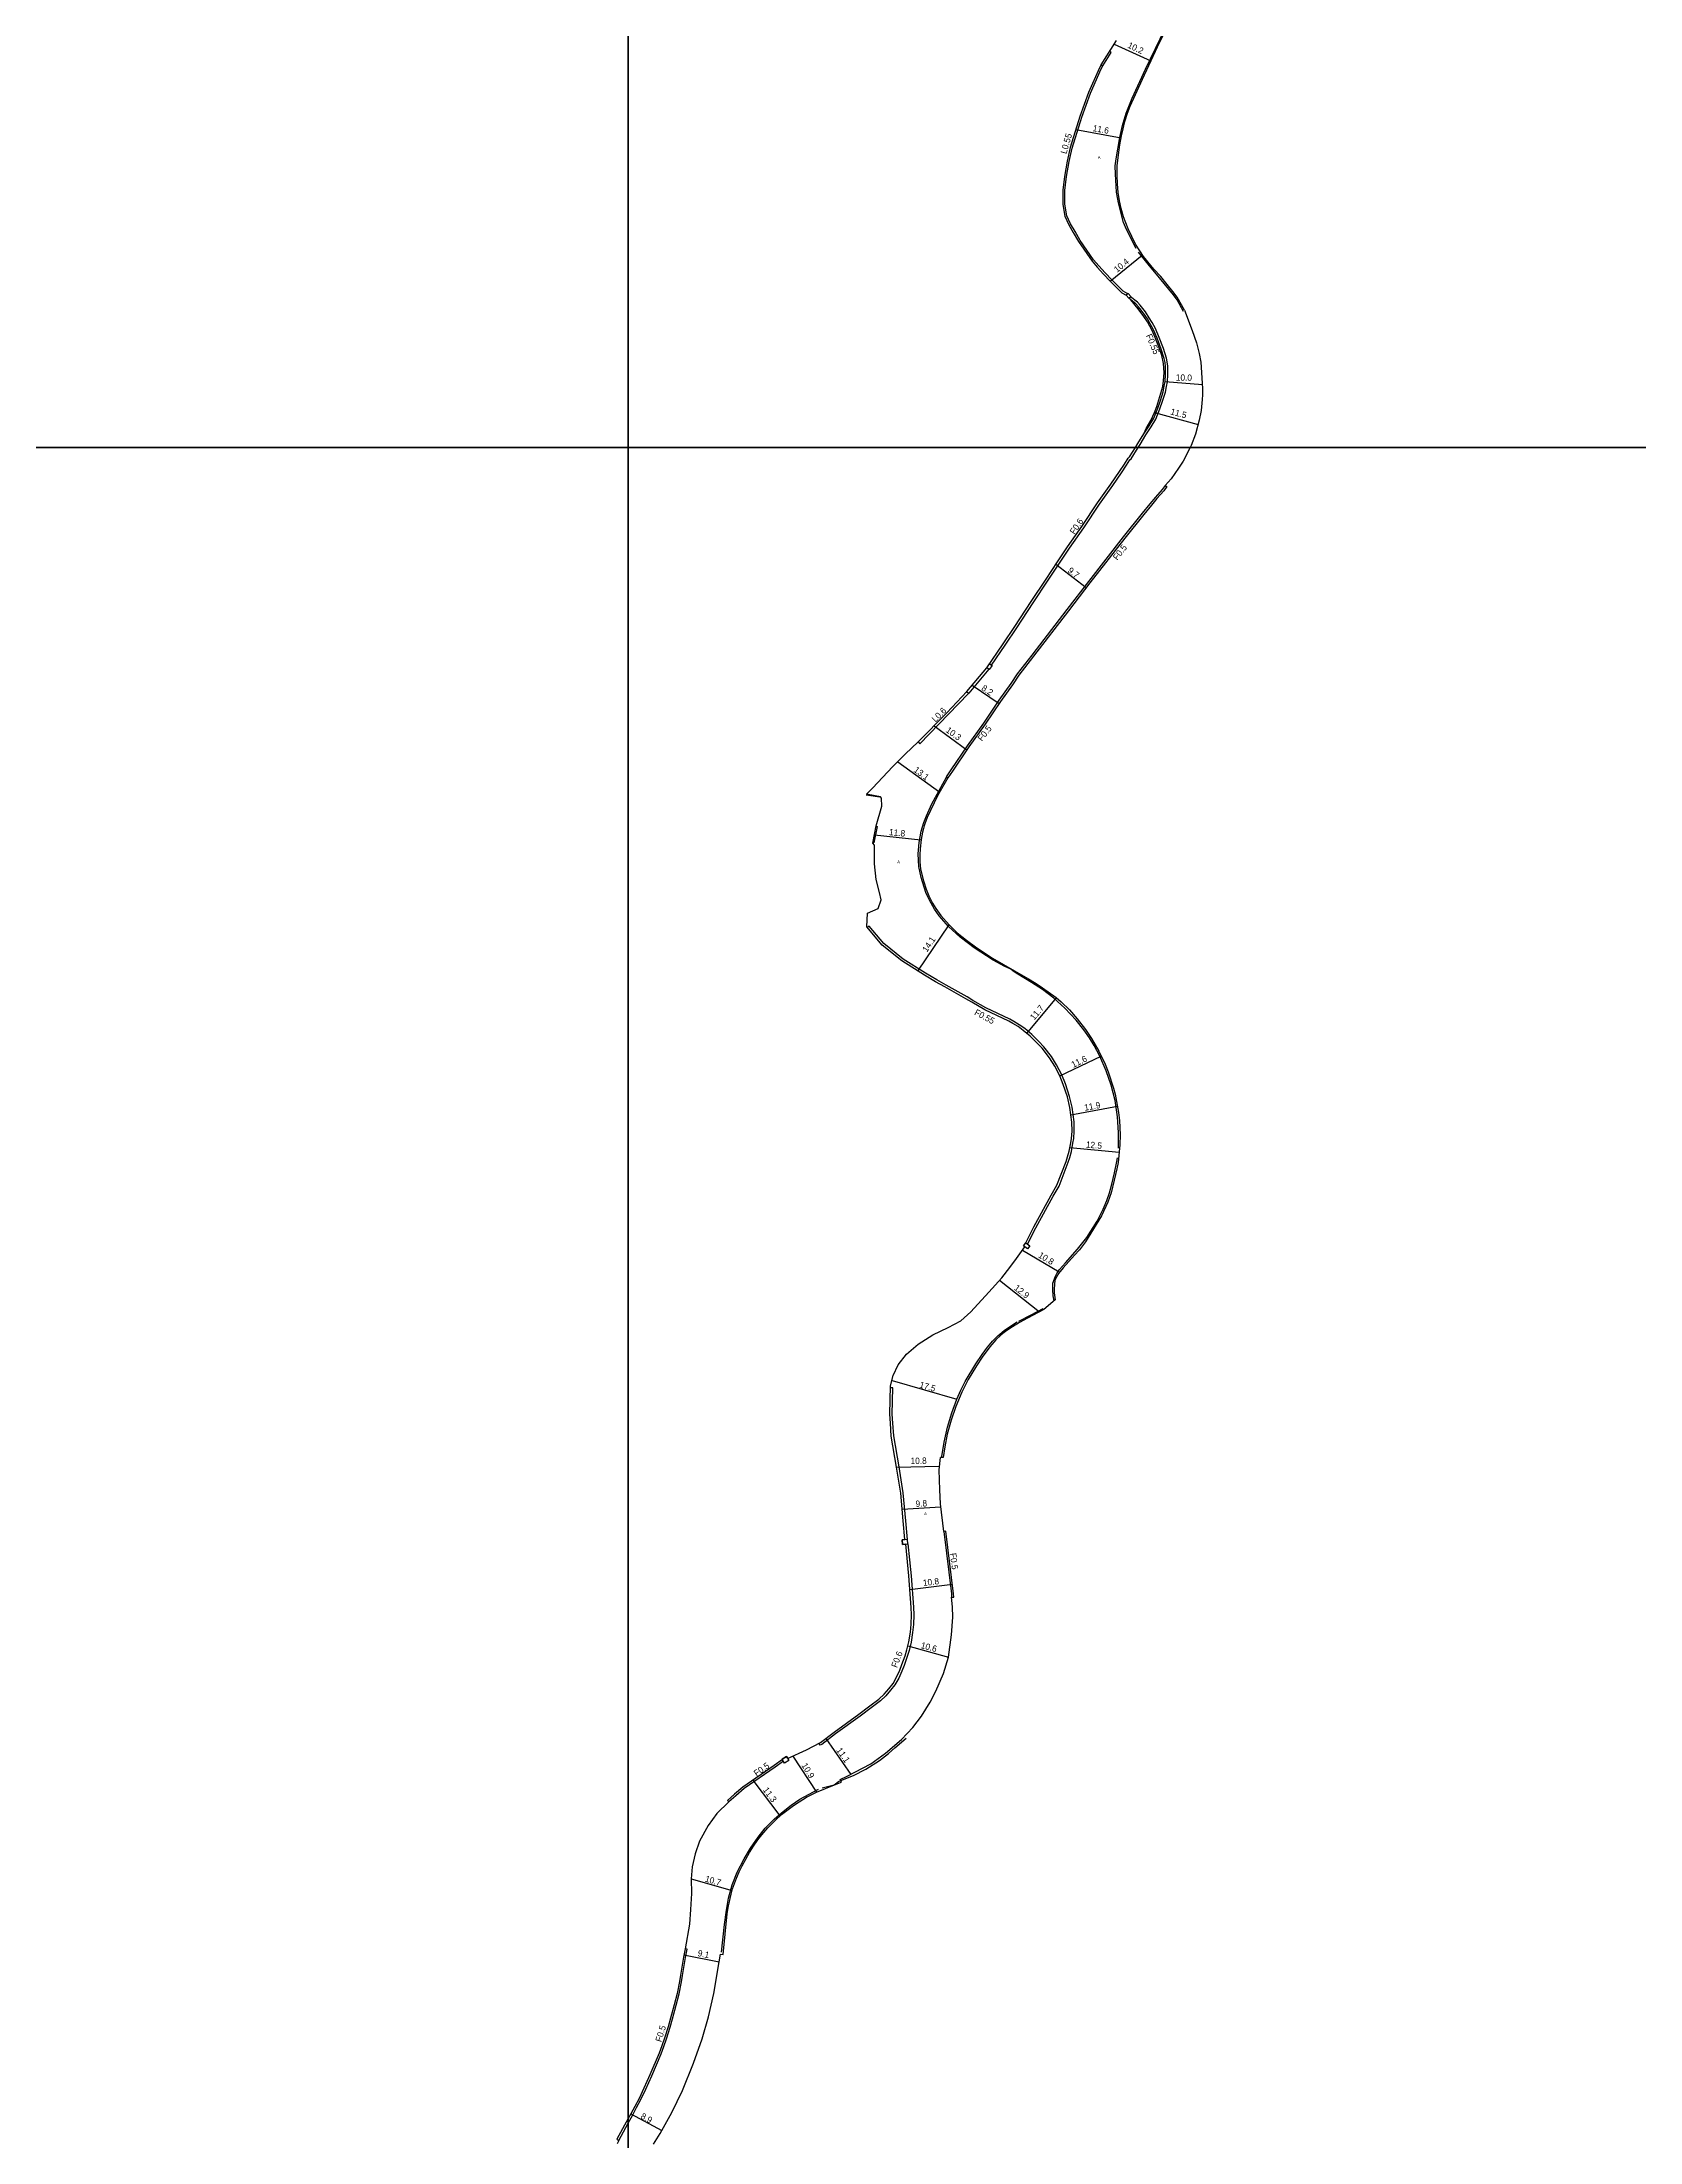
# Model space of a CAD drawing. Header units: metres. Extents: x -4000 to 0, y -102000 to -99000.
# Drawn here: x -3348 to -2945, y -100028 to -99498 of the extents above; entities that cross this region are included whole.
import ezdxf

# ---------------------------------------------------------------- set-up
doc = ezdxf.new("R2010")
doc.units = ezdxf.units.M
doc.header["$LTSCALE"] = 2.5
for name, color, linetype in [('側溝・桝', 7, 'Continuous'), ('図郭', 7, 'Continuous'), ('幅員', 7, 'Continuous'), ('歩道・分離帯・安全施設', 7, 'Continuous'), ('舗装', 7, 'Continuous'), ('道路', 7, 'Continuous')]:
    doc.layers.add(name, color=color, linetype=linetype)
doc.styles.get("Standard").update_dxf_attribs({"font": ''})
doc.styles.add('YOKO_DECO', font='')
doc.styles.get('Standard').set_extended_font_data('@MS PGothic')
doc.styles.get('YOKO_DECO').set_extended_font_data('MS PGothic')

msp = doc.modelspace()

# ---------------------------------------------------------------- linework, layer by layer
at = {"layer": '側溝・桝'}
for points in [[(-3073.89, -99561.17), (-3075.03, -99560.51), (-3077.93, -99557.64), (-3079.61, -99555.89), (-3081.21, -99554.13), (-3082.49, -99552.59), (-3085.86, -99547.73), (-3087.19, -99545.48), (-3088.3, -99543.55), (-3089.22, -99541.47), (-3089.78, -99538.58), (-3089.76, -99535.07), (-3089.37, -99531.59), (-3088.65, -99527.75), (-3087.89, -99524.41), (-3085.44, -99516.56), (-3083.3, -99510.49), (-3080.57, -99504.34), (-3080.16, -99503.61)], [(-3080.61, -99503.36), (-3080.16, -99503.61), (-3078.06, -99500.25), (-3078.47, -99499.97)], [(-3071.22, -99600), (-3070.76, -99599.27), (-3069.3, -99596.83), (-3067.93, -99594.82), (-3066.81, -99592.86), (-3065.74, -99590.28), (-3065.08, -99588.32), (-3064.33, -99586.06), (-3064.08, -99584.63), (-3063.87, -99583.39), (-3063.73, -99581.58), (-3063.78, -99579.47), (-3063.88, -99578.41), (-3064.11, -99577.41), (-3064.85, -99575), (-3065.94, -99572.22), (-3066.88, -99569.98), (-3067.69, -99568.48), (-3068.43, -99567.22), (-3069.41, -99565.77), (-3070.7, -99564.1), (-3071.41, -99563.28), (-3073.15, -99561.93)], [(-3069.82, -99596.52), (-3068.43, -99594.53), (-3067.32, -99592.61), (-3066.27, -99590.08), (-3065.62, -99588.14), (-3064.89, -99585.92), (-3064.65, -99584.54), (-3064.44, -99583.32), (-3064.31, -99581.57), (-3064.36, -99579.51), (-3064.45, -99578.5), (-3064.67, -99577.56), (-3065.4, -99575.18), (-3066.42, -99572.43), (-3067.37, -99570.26), (-3068.18, -99568.79), (-3068.92, -99567.53), (-3069.88, -99566.1), (-3071.14, -99564.46), (-3071.8, -99563.7), (-3073.11, -99562.68)], [(-3108.26, -99655), (-3104.81, -99649.96), (-3101.86, -99645.56), (-3097.73, -99639.22), (-3094.01, -99633.56), (-3091.14, -99629.2), (-3088.62, -99625.46), (-3084.99, -99620.29), (-3081, -99614.35), (-3077.68, -99609.63), (-3075.43, -99606.38), (-3074.19, -99604.51), (-3073.35, -99603.13), (-3073.01, -99602.85), (-3071.22, -99600)], [(-3064.43, -99609.58), (-3065.2, -99610.59), (-3066.89, -99612.54), (-3068.3, -99614.28), (-3070.21, -99616.59), (-3075.01, -99622.57), (-3083.82, -99633.87), (-3089.28, -99640.95), (-3098.12, -99652.44), (-3101.78, -99657.2), (-3103.38, -99659.64), (-3106.4, -99663.84), (-3110.33, -99669.62), (-3114.42, -99675.34), (-3118.54, -99681.45), (-3119.7, -99683.17), (-3119.27, -99683.46)], [(-3108.94, -99656), (-3108.96, -99656.03), (-3114.01, -99662.04), (-3114.11, -99662.14), (-3114.55, -99661.72)], [(-3126.78, -99674.37), (-3126.35, -99674.82), (-3119.1, -99667.4), (-3114.11, -99662.14)], [(-3137.38, -99695.69), (-3137.18, -99695.73), (-3137.99, -99699.9), (-3138.19, -99699.86)], [(-3099.15, -99801.2), (-3097.07, -99797.14), (-3092.69, -99789.12), (-3091.23, -99786.54), (-3088.92, -99780.55), (-3088.53, -99779.36), (-3088.08, -99777.84), (-3087.7, -99775.7), (-3087.52, -99774.57), (-3087.38, -99772.69), (-3087.42, -99770.34), (-3087.92, -99766.6), (-3088.56, -99763.89), (-3089.62, -99760.72), (-3090.53, -99758.47), (-3091.83, -99755.96), (-3093.16, -99753.81), (-3095.07, -99751.39), (-3096.32, -99750.04), (-3098.13, -99748.31), (-3099.89, -99746.78), (-3101.25, -99745.8), (-3102.64, -99744.98), (-3103.68, -99744.4), (-3109.67, -99741.55), (-3112.98, -99739.65), (-3114.44, -99738.77), (-3119.74, -99735.77), (-3122.11, -99734.43), (-3124.95, -99732.82), (-3130.59, -99729.24), (-3135.49, -99725.32), (-3139.19, -99720.87), (-3139.62, -99721.23)], [(-3129.51, -99875.79), (-3129.93, -99871.09), (-3130.59, -99864.06), (-3131.61, -99857.46), (-3132.96, -99849.65), (-3133.19, -99846.41), (-3133.35, -99844.18), (-3133.16, -99837.53), (-3133.76, -99837.51)], [(-3120.31, -99873.77), (-3118.37, -99889.55), (-3118.34, -99890.38)], [(-3129.39, -99876.91), (-3128.59, -99884.99), (-3127.94, -99892.93), (-3127.91, -99894.85), (-3127.99, -99897.27), (-3128.19, -99899.31), (-3128.58, -99901.77), (-3129.07, -99903.88), (-3129.56, -99905.38), (-3130.35, -99907.63), (-3130.92, -99909.09), (-3131.71, -99910.87), (-3132.65, -99912.53), (-3133.75, -99913.91), (-3134.96, -99915.29), (-3136.34, -99916.57), (-3138.69, -99918.32), (-3141.46, -99920.42), (-3147.63, -99924.93), (-3151.14, -99927.59), (-3151.57, -99927.81), (-3151.84, -99927.3)], [(-3160.8, -99931.85), (-3162.9, -99933.29), (-3170.74, -99938.74), (-3172.84, -99940.54), (-3174.59, -99942.11)], [(-3200, -100023.21), (-3198.85, -100021.14), (-3197.88, -100019.32), (-3196.79, -100017.23), (-3195.57, -100014.67), (-3194.02, -100011.26), (-3191.7, -100005.75), (-3190.98, -100003.88), (-3190.35, -100001.95), (-3189.45, -99999.02), (-3188.83, -99996.86), (-3187.86, -99993.46), (-3187.15, -99990.59), (-3186.56, -99987.58), (-3186.26, -99985.93), (-3185.54, -99981.41), (-3185.1, -99979.32), (-3185.63, -99979.21)], [(-3202.41, -100027.58), (-3200, -100023.21)]]:
    msp.add_lwpolyline(points, dxfattribs=at)
for points in [[(-3073.09, -99561.88), (-3073.78, -99561.09), (-3074.29, -99561.53), (-3073.6, -99562.32)], [(-3109.44, -99655.66), (-3108.76, -99654.65), (-3108.14, -99655.08), (-3108.83, -99656.08)], [(-3099.15, -99802.41), (-3100.16, -99801.66), (-3099.58, -99800.88), (-3098.57, -99801.62)], [(-3130.72, -99877.05), (-3129.39, -99876.91), (-3129.51, -99875.79), (-3130.84, -99875.93)], [(-3160.52, -99932.31), (-3161.14, -99931.3), (-3160.07, -99930.65), (-3159.46, -99931.65)]]:
    msp.add_lwpolyline(points, close=True, dxfattribs=at)
at = {"layer": '図郭'}
for points in [[(-3200, -99000), (-3200, -99600), (-4000, -99600), (-4000, -99000)], [(-3200, -99000), (-2400, -99000), (-2400, -99600), (-3200, -99600)], [(-3200, -99600), (-3200, -100200), (-4000, -100200), (-4000, -99600)], [(-3200, -99600), (-2400, -99600), (-2400, -100200), (-3200, -100200)]]:
    msp.add_lwpolyline(points, close=True, dxfattribs=at)
at = {"layer": '幅員'}
for points in [[(-3077.29, -99498.1), (-3068.02, -99502.36)], [(-3086.99, -99519.71), (-3075.53, -99521.78)], [(-3078.29, -99558), (-3070.22, -99551.39)], [(-3064.44, -99583.32), (-3055.04, -99584.1)], [(-3067.12, -99591.21), (-3056.13, -99594.19)], [(-3092.05, -99629.47), (-3084.35, -99635.4)], [(-3113.13, -99660.04), (-3106.33, -99664.66)], [(-3122.77, -99670.29), (-3114.48, -99676.35)], [(-3131.96, -99679.37), (-3121.31, -99687.03)], [(-3137.79, -99697.82), (-3126.08, -99699.09)], [(-3126.86, -99732.28), (-3118.93, -99720.61)], [(-3099.37, -99747.98), (-3091.88, -99739.04)], [(-3091.05, -99758.71), (-3080.59, -99753.71)], [(-3088.23, -99768.56), (-3076.49, -99766.41)], [(-3088.48, -99776.83), (-3076.04, -99777.99)], [(-3100.47, -99802.71), (-3091.16, -99808.24)], [(-3106.22, -99810.28), (-3096.13, -99818.28)], [(-3133.4, -99835.63), (-3117.01, -99840.39)], [(-3132.23, -99857.56), (-3121.47, -99857.34)], [(-3130.84, -99868.12), (-3121.1, -99867.54)], [(-3128.9, -99888.43), (-3118.16, -99887.11)], [(-3129.39, -99902.67), (-3119.13, -99905.5)], [(-3150.08, -99926.05), (-3143.78, -99935.14)], [(-3158.46, -99930.57), (-3152.44, -99939.65)], [(-3168.55, -99936.61), (-3161.73, -99945.62)], [(-3184.07, -99961.54), (-3173.78, -99964.46)], [(-3185.95, -99980.73), (-3177.04, -99982.47)], [(-3199.32, -100020.88), (-3191.53, -100025.13)]]:
    msp.add_lwpolyline(points, dxfattribs=at)
at = {"layer": '歩道・分離帯・安全施設'}
for points in [[(-3071.72, -99549.73), (-3074.17, -99544.92), (-3074.93, -99543.17), (-3076.23, -99538.23), (-3076.69, -99535.5), (-3077, -99530.95), (-3077.01, -99528.89), (-3076.83, -99527.08), (-3075.91, -99521.74), (-3075.21, -99518.64), (-3074.28, -99515.56), (-3072.76, -99511.74), (-3069.4, -99504.42), (-3064.46, -99494.22), (-3060.57, -99486.86), (-3054.77, -99475.81), (-3054.53, -99474.65), (-3053.5, -99472.64)], [(-3059.8, -99565.65), (-3061.42, -99562.72), (-3062.33, -99561.45), (-3065.87, -99557.15), (-3068.74, -99553.73), (-3071.18, -99550.69)], [(-3076.25, -99776.95), (-3076.17, -99773.01), (-3076.45, -99769.09), (-3077.04, -99764.96), (-3078.03, -99761.1), (-3079.29, -99757.43), (-3080.9, -99753.77), (-3082.35, -99751.06), (-3083.56, -99749.11), (-3084.93, -99747.09), (-3086.89, -99744.63), (-3089.73, -99741.6), (-3092.53, -99739.06), (-3095.36, -99736.94), (-3098.21, -99735.11), (-3102.01, -99732.8), (-3102.86, -99732.15), (-3103.38, -99731.81), (-3104.94, -99731.12), (-3107.83, -99729.52), (-3112.64, -99726.37), (-3116.15, -99723.71), (-3119.12, -99720.98), (-3121.48, -99718.29), (-3122.64, -99716.61), (-3123.94, -99714.37), (-3124.85, -99712.37), (-3126.07, -99708.65), (-3126.6, -99705.82), (-3126.76, -99702.6), (-3126.55, -99699.74), (-3126.02, -99696.88), (-3125.34, -99694.74), (-3124.7, -99693.01), (-3123.36, -99690.05), (-3119.6, -99683.26)], [(-3136.46, -99688.35), (-3139.89, -99687.79)], [(-3092.43, -99815.5), (-3092.68, -99814.27), (-3092.79, -99812.72), (-3092.77, -99811.1), (-3092.15, -99809.28), (-3091.73, -99808.5), (-3091.09, -99807.64), (-3089.63, -99805.92), (-3086.57, -99802.5), (-3084.21, -99799.55), (-3081.59, -99795.38), (-3080.12, -99792.36), (-3079.19, -99790.16), (-3078.52, -99788.24), (-3077.89, -99786.07), (-3077.2, -99783.2), (-3076.63, -99780.31), (-3076.48, -99779.41)], [(-3101.37, -99820.66), (-3098.45, -99819.12), (-3095.26, -99817.45)], [(-3120.79, -99854.88), (-3120.24, -99851.25), (-3119.41, -99847.43), (-3118.31, -99843.8), (-3117.01, -99840.39), (-3116.03, -99838.09), (-3114.92, -99835.93), (-3112.26, -99831.43), (-3110.64, -99829.08), (-3109.27, -99827.23), (-3108, -99825.77), (-3106.65, -99824.41), (-3105.08, -99823.04), (-3103.26, -99821.76), (-3101.8, -99820.87)], [(-3151, -99938.52), (-3149.37, -99938.13), (-3148.32, -99937.91), (-3148.02, -99937.76), (-3146.91, -99936.96), (-3145.92, -99936.54), (-3143.1, -99935.39), (-3139.98, -99933.8), (-3136.58, -99931.64), (-3134.27, -99929.9), (-3132.65, -99928.45), (-3129.83, -99925.99)], [(-3176.47, -99980.09), (-3175.67, -99973.05), (-3175.23, -99969.46), (-3174.67, -99966.41), (-3173.72, -99963.02), (-3172.46, -99959.86), (-3170.75, -99956.5), (-3169.15, -99953.76), (-3167.21, -99950.97), (-3165.41, -99948.74), (-3163.17, -99946.48), (-3161.29, -99944.82), (-3158.84, -99942.9), (-3156.69, -99941.43), (-3151.98, -99938.85)]]:
    msp.add_lwpolyline(points, dxfattribs=at)
at = {"layer": '道路'}
for points in [[(-3080.61, -99503.36), (-3076.72, -99497.2)], [(-3059.57, -99565.34), (-3061.4, -99562.08), (-3062.53, -99560.6), (-3063.96, -99558.8), (-3065.56, -99556.86), (-3067.3, -99554.96), (-3069.9, -99551.78), (-3071.9, -99548.63), (-3073.79, -99544.79), (-3074.97, -99541.71), (-3075.52, -99539.63), (-3075.94, -99537.7), (-3076.26, -99535.59), (-3076.49, -99533.39), (-3076.56, -99531.26), (-3076.54, -99528.84), (-3076.23, -99526.07), (-3075.86, -99523.6), (-3075.44, -99521.26), (-3075.02, -99519.49), (-3074.58, -99517.7), (-3073.94, -99515.54), (-3073.27, -99513.83), (-3070.14, -99506.99), (-3066.4, -99498.84), (-3064.22, -99494.63)], [(-3080.61, -99503.36), (-3081.04, -99504.11), (-3083.82, -99510.37), (-3085.98, -99516.38), (-3088.38, -99524.27), (-3089.16, -99527.65), (-3089.88, -99531.53), (-3090.28, -99535.03), (-3090.3, -99538.63), (-3089.72, -99541.62), (-3088.76, -99543.78), (-3087.64, -99545.74), (-3086.3, -99548.01), (-3082.9, -99552.92), (-3081.6, -99554.47), (-3080, -99556.24), (-3078.29, -99558), (-3075.36, -99560.91), (-3074.29, -99561.53)], [(-3071.91, -99600), (-3071.29, -99599.01), (-3069.82, -99596.52), (-3069.19, -99595.24), (-3068.08, -99593.16), (-3067.12, -99591.21), (-3066.57, -99589.69), (-3065.48, -99586.32), (-3065.05, -99584.64), (-3064.85, -99583.17), (-3064.69, -99581.07), (-3064.83, -99578.77), (-3065.29, -99576.77), (-3065.91, -99574.87), (-3066.94, -99572.24), (-3067.68, -99570.49), (-3068.89, -99568.27), (-3069.8, -99566.89), (-3071.22, -99564.96), (-3073.11, -99562.68), (-3073.58, -99562.3), (-3073.6, -99562.32), (-3074.29, -99561.53)], [(-3059.57, -99565.34), (-3057.64, -99570.44), (-3056.53, -99573.59), (-3055.85, -99576.26), (-3055.41, -99578.44), (-3054.98, -99585.12), (-3055.01, -99586.7)], [(-3055.01, -99586.7), (-3055.1, -99587.92), (-3055.33, -99590.66), (-3055.83, -99593.09), (-3056.79, -99596.65), (-3057.86, -99599.47), (-3058.12, -99600)], [(-3139.88, -99687.59), (-3138.21, -99685.98), (-3133.26, -99680.68), (-3130.06, -99677.46), (-3126.79, -99674.38), (-3119.55, -99667.02), (-3114.47, -99661.63), (-3109.45, -99655.67), (-3105.32, -99649.62), (-3102.36, -99645.22), (-3098.24, -99638.89), (-3094.51, -99633.23), (-3091.65, -99628.86), (-3089.12, -99625.12), (-3085.5, -99619.95), (-3081.49, -99614), (-3078.18, -99609.28), (-3075.93, -99606.04), (-3074.7, -99604.18), (-3073.8, -99602.71), (-3073.41, -99602.39), (-3071.91, -99600)], [(-3058.12, -99600), (-3059.89, -99603.48), (-3061.08, -99605.26), (-3062.89, -99607.93), (-3064.43, -99609.58), (-3064.02, -99609.9), (-3064.8, -99610.92), (-3066.49, -99612.87), (-3067.9, -99614.61), (-3069.81, -99616.92), (-3074.6, -99622.89), (-3083.41, -99634.19), (-3088.87, -99641.26), (-3097.71, -99652.75), (-3101.35, -99657.5), (-3102.95, -99659.94), (-3105.97, -99664.13), (-3109.9, -99669.91), (-3114, -99675.64), (-3118.11, -99681.74), (-3119.27, -99683.46)], [(-3119.27, -99683.46), (-3121.88, -99688.03), (-3124.48, -99693.44), (-3125.13, -99695.07), (-3125.27, -99695.55), (-3125.47, -99696.26), (-3125.71, -99697.13), (-3126.07, -99699), (-3126.33, -99701.38), (-3126.39, -99702.87), (-3126.37, -99704.56), (-3126.3, -99705.62), (-3126.22, -99706.41), (-3125.62, -99708.87), (-3125.4, -99709.73), (-3124.81, -99711.56), (-3124.11, -99713.24), (-3123.14, -99715.14), (-3122.34, -99716.47), (-3121.04, -99718.23), (-3118.93, -99720.61), (-3116.93, -99722.57), (-3114.61, -99724.48), (-3112.34, -99726.1), (-3108.01, -99728.96), (-3102.44, -99732.22), (-3098.95, -99734.2), (-3096.96, -99735.42), (-3095.39, -99736.45), (-3091.97, -99738.96), (-3090.71, -99740.02), (-3088.56, -99742.07), (-3086.65, -99744.3), (-3084.51, -99747.02), (-3083, -99749.27), (-3081.17, -99752.49), (-3079.6, -99755.79), (-3078.8, -99757.74), (-3077.51, -99761.81), (-3077.06, -99763.35), (-3076.21, -99767.94), (-3075.94, -99769.96), (-3075.81, -99773.61), (-3075.87, -99776.13), (-3076.29, -99780.6), (-3076.63, -99782.22), (-3077.28, -99785.09), (-3078.09, -99788.29), (-3078.92, -99790.61), (-3080.48, -99794.06), (-3084.52, -99800.6), (-3086.02, -99802.65), (-3087.36, -99804.01), (-3090.14, -99807.18), (-3091.38, -99808.6), (-3091.78, -99809.27), (-3092.26, -99810.37), (-3092.41, -99811.35), (-3092.46, -99812.64), (-3092.43, -99813.55), (-3092.17, -99815.28)], [(-3136.04, -99688.6), (-3136.31, -99688.22), (-3139.88, -99687.59)], [(-3136.59, -99712.4), (-3137.4, -99709.15), (-3137.86, -99705.14), (-3137.84, -99700.42), (-3138.21, -99699.95), (-3137.36, -99695.59), (-3135.94, -99690.61), (-3136.04, -99688.6)], [(-3129.95, -99876.97), (-3130.72, -99877.05), (-3130.84, -99875.93), (-3130.13, -99875.85), (-3130.56, -99871.14), (-3131.21, -99864.14), (-3132.23, -99857.56), (-3133.58, -99849.73), (-3133.82, -99846.46), (-3133.98, -99844.2), (-3133.75, -99837.04), (-3133.1, -99834.41), (-3131.88, -99831.72), (-3129.76, -99829.05), (-3126.76, -99826.46), (-3123.1, -99824.16), (-3119.24, -99822.28), (-3116.05, -99820.57), (-3113.52, -99818.31), (-3108.94, -99813.35), (-3105.7, -99809.69), (-3103.62, -99807.11), (-3101.99, -99804.89), (-3099.88, -99801.87), (-3100.16, -99801.66), (-3099.58, -99800.88), (-3097.57, -99796.88), (-3093.19, -99788.85), (-3091.75, -99786.3), (-3089.45, -99780.36), (-3089.07, -99779.19), (-3088.64, -99777.71), (-3088.26, -99775.6), (-3088.08, -99774.5), (-3087.95, -99772.68), (-3087.99, -99770.38), (-3088.48, -99766.7), (-3089.11, -99764.05), (-3090.15, -99760.92), (-3091.05, -99758.71), (-3092.32, -99756.24), (-3093.63, -99754.14), (-3095.5, -99751.76), (-3096.73, -99750.44), (-3098.51, -99748.72), (-3100.24, -99747.22), (-3101.56, -99746.28), (-3102.93, -99745.47), (-3103.94, -99744.9), (-3109.93, -99742.05), (-3113.28, -99740.12), (-3114.75, -99739.24), (-3120.02, -99736.27), (-3122.38, -99734.93), (-3125.23, -99733.31), (-3130.92, -99729.7), (-3135.89, -99725.73), (-3139.76, -99721.06), (-3139.57, -99717.59), (-3136.86, -99716.43), (-3136.17, -99714.25), (-3136.59, -99712.4)], [(-3092.17, -99815.28), (-3095.03, -99817.69)], [(-3095.03, -99817.69), (-3099.2, -99819.92), (-3101.19, -99821), (-3102.94, -99822.07), (-3104.43, -99823), (-3105.09, -99823.5), (-3105.9, -99824.2), (-3107.18, -99825.42), (-3108.73, -99827.2), (-3110.64, -99829.73), (-3112.08, -99831.95), (-3114.17, -99835.45), (-3115.81, -99838.57), (-3117.26, -99842.2), (-3118.49, -99845.66), (-3119.45, -99849.18), (-3120.07, -99852.45), (-3120.49, -99855.12), (-3121.15, -99855.1)], [(-3193.62, -100028.56), (-3191.92, -100025.85), (-3189.03, -100020.55), (-3186.31, -100014.98), (-3183.51, -100008.05), (-3181.36, -100001.9), (-3179.76, -99996.36), (-3178.39, -99990.49), (-3177.05, -99982.51), (-3176.67, -99980.57), (-3176.06, -99980.65), (-3175, -99970.41), (-3174.69, -99968.31), (-3174.04, -99965.39), (-3173.67, -99964.08), (-3172.69, -99961.37), (-3171.99, -99959.75), (-3171.23, -99958.24), (-3170.34, -99956.53), (-3169.35, -99954.85), (-3168.34, -99953.28), (-3167.24, -99951.68), (-3166.24, -99950.38), (-3164.75, -99948.69), (-3162.84, -99946.69), (-3161.3, -99945.29), (-3158.26, -99942.99), (-3156.88, -99942.09), (-3155.03, -99940.91), (-3152.44, -99939.65), (-3150.18, -99938.71), (-3146.42, -99937.23), (-3146.17, -99937.1), (-3146.47, -99936.41), (-3144.69, -99935.62), (-3138.78, -99932.47), (-3135.06, -99929.75), (-3131.01, -99926.34), (-3128.16, -99923.33), (-3125.94, -99920.44), (-3123.73, -99916.9), (-3122.35, -99914.11), (-3120.4, -99909.7), (-3119.13, -99905.5), (-3118.34, -99899.92), (-3118.06, -99895.47), (-3118.11, -99892.8), (-3118.34, -99890.38), (-3117.83, -99890.36), (-3117.87, -99889.51), (-3119.81, -99873.71), (-3120.31, -99873.77), (-3121.14, -99866.85), (-3121.35, -99863.24), (-3121.45, -99858.19), (-3121.15, -99855.1)], [(-3159.76, -99931.16), (-3155.02, -99928.98), (-3151.46, -99927.09), (-3147.97, -99924.46), (-3141.8, -99919.95), (-3139.04, -99917.86), (-3136.72, -99916.12), (-3135.38, -99914.89), (-3134.19, -99913.54), (-3133.14, -99912.2), (-3132.23, -99910.61), (-3131.46, -99908.86), (-3130.89, -99907.42), (-3130.11, -99905.2), (-3129.64, -99903.72), (-3129.16, -99901.66), (-3128.77, -99899.24), (-3128.57, -99897.24), (-3128.49, -99894.84), (-3128.53, -99892.96), (-3129.17, -99885.04), (-3129.95, -99876.97)], [(-3159.76, -99931.16), (-3160.07, -99930.65), (-3161.14, -99931.3), (-3161.07, -99931.42), (-3163.19, -99932.88), (-3171.04, -99938.35), (-3173.18, -99940.16), (-3174.93, -99941.75), (-3174.59, -99942.11), (-3177.59, -99945.05), (-3179.84, -99948.03), (-3181.97, -99951.99), (-3183.12, -99955.18), (-3183.83, -99958.53), (-3184.07, -99961.54), (-3184.04, -99965.24), (-3184.26, -99969.3), (-3184.56, -99973.01), (-3185.63, -99979.21), (-3186.07, -99981.32), (-3186.78, -99985.84), (-3187.09, -99987.48), (-3187.67, -99990.48), (-3188.37, -99993.32), (-3189.35, -99996.72), (-3189.96, -99998.87), (-3190.86, -100001.79), (-3191.48, -100003.7), (-3192.19, -100005.55), (-3194.51, -100011.04), (-3196.06, -100014.44), (-3197.27, -100016.99), (-3198.35, -100019.07), (-3199.32, -100020.88), (-3200, -100022.1)], [(-3200, -100022.1), (-3202.89, -100027.32), (-3202.41, -100027.58), (-3202.81, -100028.42)]]:
    msp.add_lwpolyline(points, dxfattribs=at)

# ---------------------------------------------------------------- texts
at = {"layer": '側溝・桝'}
for s, rotation, p in [('L0.55', 74, (-3089.36, -99525.98)), ('F0.55', 293, (-3069.34, -99571.74)), ('F0.6', 56, (-3087.32, -99622.1)), ('F0.5', 52, (-3076.52, -99628.63)), ('L0.6', 45, (-3122.4, -99669.52)), ('F0.5', 52, (-3110.68, -99674.34)), ('F0.55', 332, (-3112.76, -99743.2)), ('F0.5', 277, (-3118.78, -99879.33)), ('F0.6', 69, (-3132.16, -99908.34)), ('F0.5', 35, (-3167.61, -99935.73)), ('F0.5', 73, (-3191.67, -100002.86))]:
    msp.add_text(s, height=1.6, rotation=rotation, dxfattribs=at).set_placement(p)
at = {"layer": '幅員'}
for s, rotation, p in [('10.2', 335, (-3074.06, -99498.97)), ('11.6', 350, (-3082.8, -99520.08)), ('10.4', 39, (-3076.56, -99555.92)), ('10.0', 359, (-3061.75, -99583.12)), ('11.5', 345, (-3063.2, -99591.63)), ('9.7', 322, (-3089.18, -99631.38)), ('8.2', 326, (-3110.98, -99661.15)), ('10.3', 324, (-3119.97, -99671.74)), ('13.1', 324, (-3128.08, -99681.8)), ('11.8', 354, (-3134.21, -99697.89)), ('14.1', 56, (-3124.58, -99727.62)), ('11.7', 50, (-3097.49, -99744.78)), ('11.6', 26, (-3087.64, -99756.72)), ('11.9', 10, (-3084.7, -99767.54)), ('12.5', 355, (-3084.51, -99776.83)), ('10.8', 329, (-3096.63, -99804.46)), ('12.9', 322, (-3102.73, -99812.59)), ('17.5', 344, (-3126.59, -99837.42)), ('10.8', 1, (-3128.7, -99856.77)), ('9.8', 3, (-3127.42, -99867.6)), ('10.8', 7, (-3125.49, -99887.59)), ('10.6', 345, (-3126.25, -99903.23)), ('11.1', 305, (-3147.55, -99929.07)), ('10.9', 301, (-3156.33, -99932.86)), ('11.3', 307, (-3166.09, -99939.12)), ('10.7', 344, (-3180.75, -99962.2)), ('9.1', 349, (-3182.56, -99981.03)), ('8.9', 331, (-3197.04, -100021.95))]:
    msp.add_text(s, height=1.6, rotation=rotation, dxfattribs=at).set_placement(p)
at = {"layer": '舗装', "style": 'YOKO_DECO'}
for p in [(-3081.44, -99527.13, 130.47), (-3132.08, -99705.06, 134.46), (-3125.3, -99869.67, 142.39)]:
    msp.add_text('A', height=0.75, dxfattribs=at).set_placement(p)

doc.saveas('drawing.dxf')
